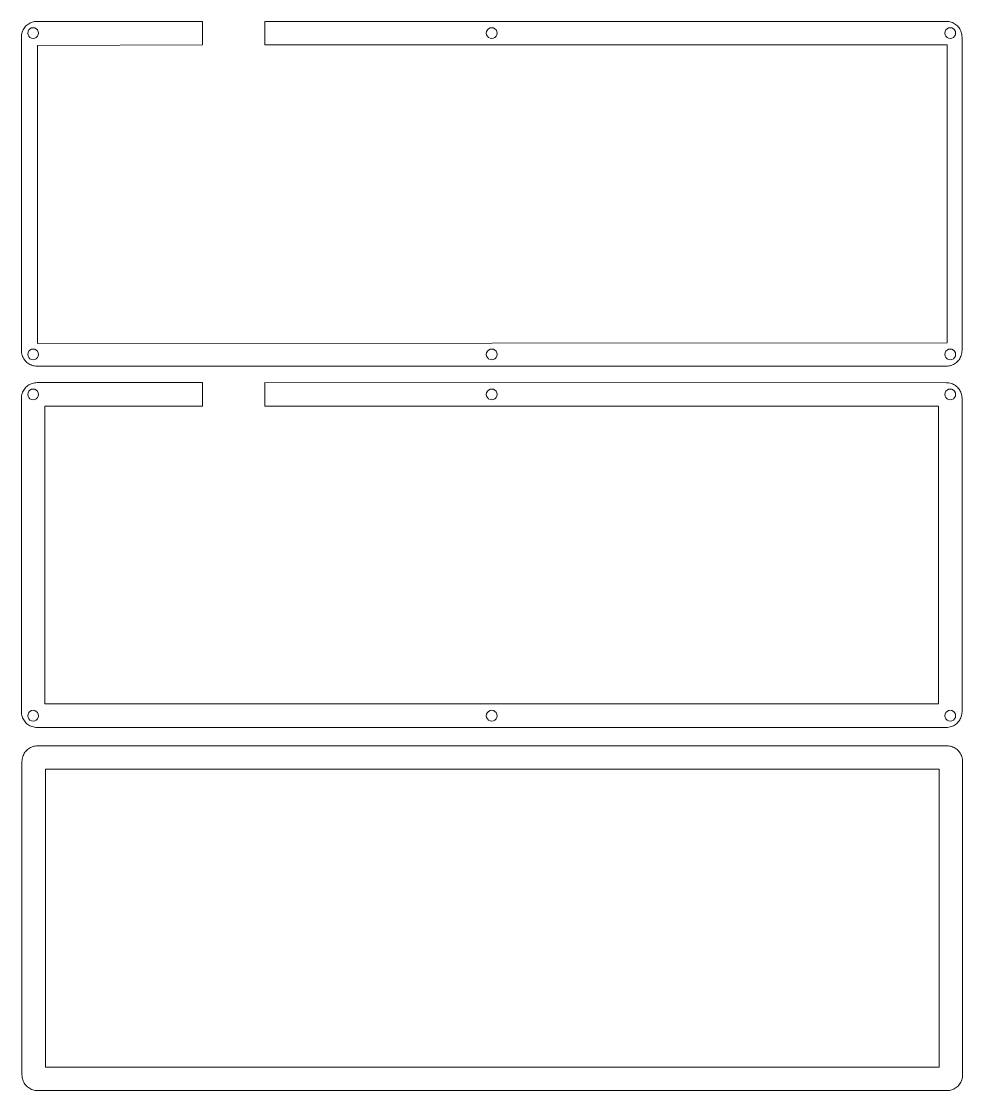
# Model space of a CAD drawing. Header units: centimetres. Extents: x -24.1 to 24.8, y -21.9 to 24.2.
# Drawn here: x -24.14 to -0.07, y -21.9 to 5.45 of the extents above; entities that cross this region are included whole.
import ezdxf

# ---------------------------------------------------------------- set-up
doc = ezdxf.new("R2010")
doc.units = ezdxf.units.CM
doc.header["$MEASUREMENT"] = 0
doc.layers.add('Layer 1', color=7, linetype='Continuous')

msp = doc.modelspace()

# ---------------------------------------------------------------- linework, layer by layer
at = {"layer": 'Layer 1', "lineweight": 9}
for points, knots in [([(-19.51291, 4.85331), (-19.51291, 4.85331), (-23.72787, 4.83482), (-23.72787, 4.83482), (-23.72787, 4.83482), (-23.72787, -2.78528), (-23.72787, -2.78528), (-23.72787, -2.78528), (-0.46086, -2.76679), (-0.46086, -2.76679), (-0.46086, -2.76679), (-0.46086, 4.85331), (-0.46086, 4.85331), (-0.46086, 4.85331), (-17.91291, 4.85331), (-17.91291, 4.85331), (-17.91291, 4.85331), (-17.91291, 5.45341), (-17.91291, 5.45341), (-17.91291, 5.45341), (-0.48281, 5.45331), (-0.48281, 5.45331), (-0.48281, 5.45331), (-0.45151, 5.45211), (-0.45151, 5.45211), (-0.45151, 5.45211), (-0.42031, 5.44841), (-0.42031, 5.44841), (-0.42031, 5.44841), (-0.38951, 5.44231), (-0.38951, 5.44231), (-0.38951, 5.44231), (-0.35921, 5.43381), (-0.35921, 5.43381), (-0.35921, 5.43381), (-0.32981, 5.42291), (-0.32981, 5.42291), (-0.32981, 5.42291), (-0.30131, 5.40981), (-0.30131, 5.40981), (-0.30131, 5.40981), (-0.27391, 5.39441), (-0.27391, 5.39441), (-0.27391, 5.39441), (-0.24771, 5.37701), (-0.24771, 5.37701), (-0.24771, 5.37701), (-0.22311, 5.35751), (-0.22311, 5.35751), (-0.22311, 5.35751), (-0.20001, 5.33621), (-0.20001, 5.33621), (-0.20001, 5.33621), (-0.17871, 5.31311), (-0.17871, 5.31311), (-0.17871, 5.31311), (-0.15921, 5.28851), (-0.15921, 5.28851), (-0.15921, 5.28851), (-0.14181, 5.26231), (-0.14181, 5.26231), (-0.14181, 5.26231), (-0.12641, 5.23491), (-0.12641, 5.23491), (-0.12641, 5.23491), (-0.11331, 5.20641), (-0.11331, 5.20641), (-0.11331, 5.20641), (-0.10241, 5.17701), (-0.10241, 5.17701), (-0.10241, 5.17701), (-0.09391, 5.14671), (-0.09391, 5.14671), (-0.09391, 5.14671), (-0.08781, 5.11591), (-0.08781, 5.11591), (-0.08781, 5.11591), (-0.08411, 5.08471), (-0.08411, 5.08471), (-0.08411, 5.08471), (-0.08291, 5.05331), (-0.08291, 5.05331), (-0.08291, 5.05331), (-0.08281, -2.96679), (-0.08281, -2.96679), (-0.08281, -2.96679), (-0.08411, -2.99809), (-0.08411, -2.99809), (-0.08411, -2.99809), (-0.08781, -3.02929), (-0.08781, -3.02929), (-0.08781, -3.02929), (-0.09391, -3.06009), (-0.09391, -3.06009), (-0.09391, -3.06009), (-0.10241, -3.09039), (-0.10241, -3.09039), (-0.10241, -3.09039), (-0.11331, -3.11979), (-0.11331, -3.11979), (-0.11331, -3.11979), (-0.12641, -3.14829), (-0.12641, -3.14829), (-0.12641, -3.14829), (-0.14181, -3.17569), (-0.14181, -3.17569), (-0.14181, -3.17569), (-0.15921, -3.20189), (-0.15921, -3.20189), (-0.15921, -3.20189), (-0.17871, -3.22649), (-0.17871, -3.22649), (-0.17871, -3.22649), (-0.20001, -3.24959), (-0.20001, -3.24959), (-0.20001, -3.24959), (-0.22311, -3.27089), (-0.22311, -3.27089), (-0.22311, -3.27089), (-0.24771, -3.29039), (-0.24771, -3.29039), (-0.24771, -3.29039), (-0.27391, -3.30779), (-0.27391, -3.30779), (-0.27391, -3.30779), (-0.30131, -3.32319), (-0.30131, -3.32319), (-0.30131, -3.32319), (-0.32981, -3.33629), (-0.32981, -3.33629), (-0.32981, -3.33629), (-0.35921, -3.34719), (-0.35921, -3.34719), (-0.35921, -3.34719), (-0.38951, -3.35569), (-0.38951, -3.35569), (-0.38951, -3.35569), (-0.42031, -3.36179), (-0.42031, -3.36179), (-0.42031, -3.36179), (-0.45151, -3.36549), (-0.45151, -3.36549), (-0.45151, -3.36549), (-0.48281, -3.36679), (-0.48281, -3.36679), (-0.48281, -3.36679), (-23.74291, -3.36679), (-23.74291, -3.36679), (-23.74291, -3.36679), (-23.77431, -3.36549), (-23.77431, -3.36549), (-23.77431, -3.36549), (-23.80551, -3.36179), (-23.80551, -3.36179), (-23.80551, -3.36179), (-23.83631, -3.35569), (-23.83631, -3.35569), (-23.83631, -3.35569), (-23.86661, -3.34719), (-23.86661, -3.34719), (-23.86661, -3.34719), (-23.89601, -3.33629), (-23.89601, -3.33629), (-23.89601, -3.33629), (-23.92451, -3.32319), (-23.92451, -3.32319), (-23.92451, -3.32319), (-23.95191, -3.30779), (-23.95191, -3.30779), (-23.95191, -3.30779), (-23.97811, -3.29039), (-23.97811, -3.29039), (-23.97811, -3.29039), (-24.00271, -3.27089), (-24.00271, -3.27089), (-24.00271, -3.27089), (-24.02581, -3.24959), (-24.02581, -3.24959), (-24.02581, -3.24959), (-24.04711, -3.22649), (-24.04711, -3.22649), (-24.04711, -3.22649), (-24.06661, -3.20189), (-24.06661, -3.20189), (-24.06661, -3.20189), (-24.08401, -3.17569), (-24.08401, -3.17569), (-24.08401, -3.17569), (-24.09941, -3.14829), (-24.09941, -3.14829), (-24.09941, -3.14829), (-24.11251, -3.11979), (-24.11251, -3.11979), (-24.11251, -3.11979), (-24.12341, -3.09039), (-24.12341, -3.09039), (-24.12341, -3.09039), (-24.13191, -3.06009), (-24.13191, -3.06009), (-24.13191, -3.06009), (-24.13801, -3.02929), (-24.13801, -3.02929), (-24.13801, -3.02929), (-24.14171, -2.99809), (-24.14171, -2.99809), (-24.14171, -2.99809), (-24.14301, -2.96669), (-24.14301, -2.96669), (-24.14301, -2.96669), (-24.14291, 5.05331), (-24.14291, 5.05331), (-24.14291, 5.05331), (-24.14171, 5.08471), (-24.14171, 5.08471), (-24.14171, 5.08471), (-24.13801, 5.11591), (-24.13801, 5.11591), (-24.13801, 5.11591), (-24.13191, 5.14671), (-24.13191, 5.14671), (-24.13191, 5.14671), (-24.12341, 5.17701), (-24.12341, 5.17701), (-24.12341, 5.17701), (-24.11251, 5.20641), (-24.11251, 5.20641), (-24.11251, 5.20641), (-24.09941, 5.23491), (-24.09941, 5.23491), (-24.09941, 5.23491), (-24.08401, 5.26231), (-24.08401, 5.26231), (-24.08401, 5.26231), (-24.06661, 5.28851), (-24.06661, 5.28851), (-24.06661, 5.28851), (-24.04711, 5.31311), (-24.04711, 5.31311), (-24.04711, 5.31311), (-24.02581, 5.33621), (-24.02581, 5.33621), (-24.02581, 5.33621), (-24.00271, 5.35751), (-24.00271, 5.35751), (-24.00271, 5.35751), (-23.97811, 5.37701), (-23.97811, 5.37701), (-23.97811, 5.37701), (-23.95191, 5.39441), (-23.95191, 5.39441), (-23.95191, 5.39441), (-23.92451, 5.40981), (-23.92451, 5.40981), (-23.92451, 5.40981), (-23.89601, 5.42291), (-23.89601, 5.42291), (-23.89601, 5.42291), (-23.86661, 5.43381), (-23.86661, 5.43381), (-23.86661, 5.43381), (-23.83631, 5.44231), (-23.83631, 5.44231), (-23.83631, 5.44231), (-23.80551, 5.44841), (-23.80551, 5.44841), (-23.80551, 5.44841), (-23.77431, 5.45211), (-23.77431, 5.45211), (-23.77431, 5.45211), (-23.74291, 5.45341), (-23.74291, 5.45341), (-23.74291, 5.45341), (-19.51291, 5.45341), (-19.51291, 5.45341), (-19.51291, 5.45341), (-19.51291, 4.85331), (-19.51291, 4.85331)], [0, 0, 0, 0, 0.01086957, 0.01086957, 0.01086957, 0.02173913, 0.02173913, 0.02173913, 0.0326087, 0.0326087, 0.0326087, 0.04347826, 0.04347826, 0.04347826, 0.05434783, 0.05434783, 0.05434783, 0.06521739, 0.06521739, 0.06521739, 0.07608696, 0.07608696, 0.07608696, 0.08695652, 0.08695652, 0.08695652, 0.09782609, 0.09782609, 0.09782609, 0.10869565, 0.10869565, 0.10869565, 0.11956522, 0.11956522, 0.11956522, 0.13043478, 0.13043478, 0.13043478, 0.14130435, 0.14130435, 0.14130435, 0.15217391, 0.15217391, 0.15217391, 0.16304348, 0.16304348, 0.16304348, 0.17391304, 0.17391304, 0.17391304, 0.18478261, 0.18478261, 0.18478261, 0.19565217, 0.19565217, 0.19565217, 0.20652174, 0.20652174, 0.20652174, 0.2173913, 0.2173913, 0.2173913, 0.22826087, 0.22826087, 0.22826087, 0.23913043, 0.23913043, 0.23913043, 0.25, 0.25, 0.25, 0.26086957, 0.26086957, 0.26086957, 0.27173913, 0.27173913, 0.27173913, 0.2826087, 0.2826087, 0.2826087, 0.29347826, 0.29347826, 0.29347826, 0.30434783, 0.30434783, 0.30434783, 0.31521739, 0.31521739, 0.31521739, 0.32608696, 0.32608696, 0.32608696, 0.33695652, 0.33695652, 0.33695652, 0.34782609, 0.34782609, 0.34782609, 0.35869565, 0.35869565, 0.35869565, 0.36956522, 0.36956522, 0.36956522, 0.38043478, 0.38043478, 0.38043478, 0.39130435, 0.39130435, 0.39130435, 0.40217391, 0.40217391, 0.40217391, 0.41304348, 0.41304348, 0.41304348, 0.42391304, 0.42391304, 0.42391304, 0.43478261, 0.43478261, 0.43478261, 0.44565217, 0.44565217, 0.44565217, 0.45652174, 0.45652174, 0.45652174, 0.4673913, 0.4673913, 0.4673913, 0.47826087, 0.47826087, 0.47826087, 0.48913043, 0.48913043, 0.48913043, 0.5, 0.5, 0.5, 0.51086957, 0.51086957, 0.51086957, 0.52173913, 0.52173913, 0.52173913, 0.5326087, 0.5326087, 0.5326087, 0.54347826, 0.54347826, 0.54347826, 0.55434783, 0.55434783, 0.55434783, 0.56521739, 0.56521739, 0.56521739, 0.57608696, 0.57608696, 0.57608696, 0.58695652, 0.58695652, 0.58695652, 0.59782609, 0.59782609, 0.59782609, 0.60869565, 0.60869565, 0.60869565, 0.61956522, 0.61956522, 0.61956522, 0.63043478, 0.63043478, 0.63043478, 0.64130435, 0.64130435, 0.64130435, 0.65217391, 0.65217391, 0.65217391, 0.66304348, 0.66304348, 0.66304348, 0.67391304, 0.67391304, 0.67391304, 0.68478261, 0.68478261, 0.68478261, 0.69565217, 0.69565217, 0.69565217, 0.70652174, 0.70652174, 0.70652174, 0.7173913, 0.7173913, 0.7173913, 0.72826087, 0.72826087, 0.72826087, 0.73913043, 0.73913043, 0.73913043, 0.75, 0.75, 0.75, 0.76086957, 0.76086957, 0.76086957, 0.77173913, 0.77173913, 0.77173913, 0.7826087, 0.7826087, 0.7826087, 0.79347826, 0.79347826, 0.79347826, 0.80434783, 0.80434783, 0.80434783, 0.81521739, 0.81521739, 0.81521739, 0.82608696, 0.82608696, 0.82608696, 0.83695652, 0.83695652, 0.83695652, 0.84782609, 0.84782609, 0.84782609, 0.85869565, 0.85869565, 0.85869565, 0.86956522, 0.86956522, 0.86956522, 0.88043478, 0.88043478, 0.88043478, 0.89130435, 0.89130435, 0.89130435, 0.90217391, 0.90217391, 0.90217391, 0.91304348, 0.91304348, 0.91304348, 0.92391304, 0.92391304, 0.92391304, 0.93478261, 0.93478261, 0.93478261, 0.94565217, 0.94565217, 0.94565217, 0.95652174, 0.95652174, 0.95652174, 0.9673913, 0.9673913, 0.9673913, 0.97826087, 0.97826087, 0.97826087, 0.98913043, 0.98913043, 0.98913043, 1, 1, 1, 1]), ([(-23.88547, 5.2842), (-23.88547, 5.2842), (-23.92382, 5.26468), (-23.92382, 5.26468), (-23.92382, 5.26468), (-23.95425, 5.23424), (-23.95425, 5.23424), (-23.95425, 5.23424), (-23.97377, 5.19588), (-23.97377, 5.19588), (-23.97377, 5.19588), (-23.98056, 5.15331), (-23.98056, 5.15331), (-23.98056, 5.15331), (-23.97377, 5.11083), (-23.97377, 5.11083), (-23.97377, 5.11083), (-23.95425, 5.07247), (-23.95425, 5.07247), (-23.95425, 5.07247), (-23.92382, 5.04203), (-23.92382, 5.04203), (-23.92382, 5.04203), (-23.88547, 5.0225), (-23.88547, 5.0225), (-23.88547, 5.0225), (-23.84292, 5.01571), (-23.84292, 5.01571), (-23.84292, 5.01571), (-23.80045, 5.0225), (-23.80045, 5.0225), (-23.80045, 5.0225), (-23.7621, 5.04203), (-23.7621, 5.04203), (-23.7621, 5.04203), (-23.73167, 5.07247), (-23.73167, 5.07247), (-23.73167, 5.07247), (-23.71215, 5.11083), (-23.71215, 5.11083), (-23.71215, 5.11083), (-23.70536, 5.15331), (-23.70536, 5.15331), (-23.70536, 5.15331), (-23.71215, 5.19588), (-23.71215, 5.19588), (-23.71215, 5.19588), (-23.73167, 5.23424), (-23.73167, 5.23424), (-23.73167, 5.23424), (-23.7621, 5.26468), (-23.7621, 5.26468), (-23.7621, 5.26468), (-23.80045, 5.2842), (-23.80045, 5.2842), (-23.80045, 5.2842), (-23.84292, 5.29091), (-23.84292, 5.29091), (-23.84292, 5.29091), (-23.88547, 5.2842), (-23.88547, 5.2842)], [0, 0, 0, 0, 0.05, 0.05, 0.05, 0.1, 0.1, 0.1, 0.15, 0.15, 0.15, 0.2, 0.2, 0.2, 0.25, 0.25, 0.25, 0.3, 0.3, 0.3, 0.35, 0.35, 0.35, 0.4, 0.4, 0.4, 0.45, 0.45, 0.45, 0.5, 0.5, 0.5, 0.55, 0.55, 0.55, 0.6, 0.6, 0.6, 0.65, 0.65, 0.65, 0.7, 0.7, 0.7, 0.75, 0.75, 0.75, 0.8, 0.8, 0.8, 0.85, 0.85, 0.85, 0.9, 0.9, 0.9, 0.95, 0.95, 0.95, 1, 1, 1, 1]), ([(-12.15539, 5.2842), (-12.15539, 5.2842), (-12.19375, 5.26468), (-12.19375, 5.26468), (-12.19375, 5.26468), (-12.22419, 5.23424), (-12.22419, 5.23424), (-12.22419, 5.23424), (-12.2438, 5.19588), (-12.2438, 5.19588), (-12.2438, 5.19588), (-12.25051, 5.15331), (-12.25051, 5.15331), (-12.25051, 5.15331), (-12.2438, 5.11083), (-12.2438, 5.11083), (-12.2438, 5.11083), (-12.22419, 5.07247), (-12.22419, 5.07247), (-12.22419, 5.07247), (-12.19375, 5.04203), (-12.19375, 5.04203), (-12.19375, 5.04203), (-12.15539, 5.0225), (-12.15539, 5.0225), (-12.15539, 5.0225), (-12.11291, 5.01571), (-12.11291, 5.01571), (-12.11291, 5.01571), (-12.07043, 5.0225), (-12.07043, 5.0225), (-12.07043, 5.0225), (-12.03207, 5.04203), (-12.03207, 5.04203), (-12.03207, 5.04203), (-12.00163, 5.07247), (-12.00163, 5.07247), (-12.00163, 5.07247), (-11.98202, 5.11083), (-11.98202, 5.11083), (-11.98202, 5.11083), (-11.97531, 5.15331), (-11.97531, 5.15331), (-11.97531, 5.15331), (-11.98202, 5.19588), (-11.98202, 5.19588), (-11.98202, 5.19588), (-12.00163, 5.23424), (-12.00163, 5.23424), (-12.00163, 5.23424), (-12.03207, 5.26468), (-12.03207, 5.26468), (-12.03207, 5.26468), (-12.07043, 5.2842), (-12.07043, 5.2842), (-12.07043, 5.2842), (-12.11291, 5.29091), (-12.11291, 5.29091), (-12.11291, 5.29091), (-12.15539, 5.2842), (-12.15539, 5.2842)], [0, 0, 0, 0, 0.05, 0.05, 0.05, 0.1, 0.1, 0.1, 0.15, 0.15, 0.15, 0.2, 0.2, 0.2, 0.25, 0.25, 0.25, 0.3, 0.3, 0.3, 0.35, 0.35, 0.35, 0.4, 0.4, 0.4, 0.45, 0.45, 0.45, 0.5, 0.5, 0.5, 0.55, 0.55, 0.55, 0.6, 0.6, 0.6, 0.65, 0.65, 0.65, 0.7, 0.7, 0.7, 0.75, 0.75, 0.75, 0.8, 0.8, 0.8, 0.85, 0.85, 0.85, 0.9, 0.9, 0.9, 0.95, 0.95, 0.95, 1, 1, 1, 1]), ([(-0.42538, 5.2842), (-0.42538, 5.2842), (-0.46374, 5.26468), (-0.46374, 5.26468), (-0.46374, 5.26468), (-0.49418, 5.23424), (-0.49418, 5.23424), (-0.49418, 5.23424), (-0.5137, 5.19588), (-0.5137, 5.19588), (-0.5137, 5.19588), (-0.52041, 5.15331), (-0.52041, 5.15331), (-0.52041, 5.15331), (-0.5137, 5.11083), (-0.5137, 5.11083), (-0.5137, 5.11083), (-0.49418, 5.07247), (-0.49418, 5.07247), (-0.49418, 5.07247), (-0.46374, 5.04203), (-0.46374, 5.04203), (-0.46374, 5.04203), (-0.42538, 5.0225), (-0.42538, 5.0225), (-0.42538, 5.0225), (-0.38281, 5.01571), (-0.38281, 5.01571), (-0.38281, 5.01571), (-0.34033, 5.0225), (-0.34033, 5.0225), (-0.34033, 5.0225), (-0.30197, 5.04203), (-0.30197, 5.04203), (-0.30197, 5.04203), (-0.27153, 5.07247), (-0.27153, 5.07247), (-0.27153, 5.07247), (-0.252, 5.11083), (-0.252, 5.11083), (-0.252, 5.11083), (-0.24521, 5.15331), (-0.24521, 5.15331), (-0.24521, 5.15331), (-0.252, 5.19588), (-0.252, 5.19588), (-0.252, 5.19588), (-0.27153, 5.23424), (-0.27153, 5.23424), (-0.27153, 5.23424), (-0.30197, 5.26468), (-0.30197, 5.26468), (-0.30197, 5.26468), (-0.34033, 5.2842), (-0.34033, 5.2842), (-0.34033, 5.2842), (-0.38281, 5.29091), (-0.38281, 5.29091), (-0.38281, 5.29091), (-0.42538, 5.2842), (-0.42538, 5.2842)], [0, 0, 0, 0, 0.05, 0.05, 0.05, 0.1, 0.1, 0.1, 0.15, 0.15, 0.15, 0.2, 0.2, 0.2, 0.25, 0.25, 0.25, 0.3, 0.3, 0.3, 0.35, 0.35, 0.35, 0.4, 0.4, 0.4, 0.45, 0.45, 0.45, 0.5, 0.5, 0.5, 0.55, 0.55, 0.55, 0.6, 0.6, 0.6, 0.65, 0.65, 0.65, 0.7, 0.7, 0.7, 0.75, 0.75, 0.75, 0.8, 0.8, 0.8, 0.85, 0.85, 0.85, 0.9, 0.9, 0.9, 0.95, 0.95, 0.95, 1, 1, 1, 1]), ([(-23.88547, -2.93585), (-23.88547, -2.93585), (-23.92382, -2.95538), (-23.92382, -2.95538), (-23.92382, -2.95538), (-23.95425, -2.98583), (-23.95425, -2.98583), (-23.95425, -2.98583), (-23.97377, -3.0242), (-23.97377, -3.0242), (-23.97377, -3.0242), (-23.98056, -3.06678), (-23.98056, -3.06678), (-23.98056, -3.06678), (-23.97377, -3.10928), (-23.97377, -3.10928), (-23.97377, -3.10928), (-23.95425, -3.14765), (-23.95425, -3.14765), (-23.95425, -3.14765), (-23.92382, -3.1781), (-23.92382, -3.1781), (-23.92382, -3.1781), (-23.88547, -3.19763), (-23.88547, -3.19763), (-23.88547, -3.19763), (-23.84292, -3.20434), (-23.84292, -3.20434), (-23.84292, -3.20434), (-23.80045, -3.19763), (-23.80045, -3.19763), (-23.80045, -3.19763), (-23.7621, -3.1781), (-23.7621, -3.1781), (-23.7621, -3.1781), (-23.73167, -3.14765), (-23.73167, -3.14765), (-23.73167, -3.14765), (-23.71215, -3.10928), (-23.71215, -3.10928), (-23.71215, -3.10928), (-23.70536, -3.06678), (-23.70536, -3.06678), (-23.70536, -3.06678), (-23.71215, -3.0242), (-23.71215, -3.0242), (-23.71215, -3.0242), (-23.73167, -2.98583), (-23.73167, -2.98583), (-23.73167, -2.98583), (-23.7621, -2.95538), (-23.7621, -2.95538), (-23.7621, -2.95538), (-23.80045, -2.93585), (-23.80045, -2.93585), (-23.80045, -2.93585), (-23.84292, -2.92914), (-23.84292, -2.92914), (-23.84292, -2.92914), (-23.88547, -2.93585), (-23.88547, -2.93585)], [0, 0, 0, 0, 0.05, 0.05, 0.05, 0.1, 0.1, 0.1, 0.15, 0.15, 0.15, 0.2, 0.2, 0.2, 0.25, 0.25, 0.25, 0.3, 0.3, 0.3, 0.35, 0.35, 0.35, 0.4, 0.4, 0.4, 0.45, 0.45, 0.45, 0.5, 0.5, 0.5, 0.55, 0.55, 0.55, 0.6, 0.6, 0.6, 0.65, 0.65, 0.65, 0.7, 0.7, 0.7, 0.75, 0.75, 0.75, 0.8, 0.8, 0.8, 0.85, 0.85, 0.85, 0.9, 0.9, 0.9, 0.95, 0.95, 0.95, 1, 1, 1, 1]), ([(-12.15539, -2.93585), (-12.15539, -2.93585), (-12.19375, -2.95538), (-12.19375, -2.95538), (-12.19375, -2.95538), (-12.22419, -2.98583), (-12.22419, -2.98583), (-12.22419, -2.98583), (-12.2438, -3.0242), (-12.2438, -3.0242), (-12.2438, -3.0242), (-12.25051, -3.06678), (-12.25051, -3.06678), (-12.25051, -3.06678), (-12.2438, -3.10928), (-12.2438, -3.10928), (-12.2438, -3.10928), (-12.22419, -3.14765), (-12.22419, -3.14765), (-12.22419, -3.14765), (-12.19375, -3.1781), (-12.19375, -3.1781), (-12.19375, -3.1781), (-12.15539, -3.19763), (-12.15539, -3.19763), (-12.15539, -3.19763), (-12.11291, -3.20434), (-12.11291, -3.20434), (-12.11291, -3.20434), (-12.07043, -3.19763), (-12.07043, -3.19763), (-12.07043, -3.19763), (-12.03207, -3.1781), (-12.03207, -3.1781), (-12.03207, -3.1781), (-12.00163, -3.14765), (-12.00163, -3.14765), (-12.00163, -3.14765), (-11.98202, -3.10928), (-11.98202, -3.10928), (-11.98202, -3.10928), (-11.97531, -3.06678), (-11.97531, -3.06678), (-11.97531, -3.06678), (-11.98202, -3.0242), (-11.98202, -3.0242), (-11.98202, -3.0242), (-12.00163, -2.98583), (-12.00163, -2.98583), (-12.00163, -2.98583), (-12.03207, -2.95538), (-12.03207, -2.95538), (-12.03207, -2.95538), (-12.07043, -2.93585), (-12.07043, -2.93585), (-12.07043, -2.93585), (-12.11291, -2.92914), (-12.11291, -2.92914), (-12.11291, -2.92914), (-12.15539, -2.93585), (-12.15539, -2.93585)], [0, 0, 0, 0, 0.05, 0.05, 0.05, 0.1, 0.1, 0.1, 0.15, 0.15, 0.15, 0.2, 0.2, 0.2, 0.25, 0.25, 0.25, 0.3, 0.3, 0.3, 0.35, 0.35, 0.35, 0.4, 0.4, 0.4, 0.45, 0.45, 0.45, 0.5, 0.5, 0.5, 0.55, 0.55, 0.55, 0.6, 0.6, 0.6, 0.65, 0.65, 0.65, 0.7, 0.7, 0.7, 0.75, 0.75, 0.75, 0.8, 0.8, 0.8, 0.85, 0.85, 0.85, 0.9, 0.9, 0.9, 0.95, 0.95, 0.95, 1, 1, 1, 1]), ([(-0.42538, -2.93585), (-0.42538, -2.93585), (-0.46374, -2.95538), (-0.46374, -2.95538), (-0.46374, -2.95538), (-0.49418, -2.98583), (-0.49418, -2.98583), (-0.49418, -2.98583), (-0.5137, -3.0242), (-0.5137, -3.0242), (-0.5137, -3.0242), (-0.52041, -3.06678), (-0.52041, -3.06678), (-0.52041, -3.06678), (-0.5137, -3.10928), (-0.5137, -3.10928), (-0.5137, -3.10928), (-0.49418, -3.14765), (-0.49418, -3.14765), (-0.49418, -3.14765), (-0.46374, -3.1781), (-0.46374, -3.1781), (-0.46374, -3.1781), (-0.42538, -3.19763), (-0.42538, -3.19763), (-0.42538, -3.19763), (-0.38281, -3.20434), (-0.38281, -3.20434), (-0.38281, -3.20434), (-0.34033, -3.19763), (-0.34033, -3.19763), (-0.34033, -3.19763), (-0.30197, -3.1781), (-0.30197, -3.1781), (-0.30197, -3.1781), (-0.27153, -3.14765), (-0.27153, -3.14765), (-0.27153, -3.14765), (-0.252, -3.10928), (-0.252, -3.10928), (-0.252, -3.10928), (-0.24521, -3.06678), (-0.24521, -3.06678), (-0.24521, -3.06678), (-0.252, -3.0242), (-0.252, -3.0242), (-0.252, -3.0242), (-0.27153, -2.98583), (-0.27153, -2.98583), (-0.27153, -2.98583), (-0.30197, -2.95538), (-0.30197, -2.95538), (-0.30197, -2.95538), (-0.34033, -2.93585), (-0.34033, -2.93585), (-0.34033, -2.93585), (-0.38281, -2.92914), (-0.38281, -2.92914), (-0.38281, -2.92914), (-0.42538, -2.93585), (-0.42538, -2.93585)], [0, 0, 0, 0, 0.05, 0.05, 0.05, 0.1, 0.1, 0.1, 0.15, 0.15, 0.15, 0.2, 0.2, 0.2, 0.25, 0.25, 0.25, 0.3, 0.3, 0.3, 0.35, 0.35, 0.35, 0.4, 0.4, 0.4, 0.45, 0.45, 0.45, 0.5, 0.5, 0.5, 0.55, 0.55, 0.55, 0.6, 0.6, 0.6, 0.65, 0.65, 0.65, 0.7, 0.7, 0.7, 0.75, 0.75, 0.75, 0.8, 0.8, 0.8, 0.85, 0.85, 0.85, 0.9, 0.9, 0.9, 0.95, 0.95, 0.95, 1, 1, 1, 1]), ([(-19.51291, -4.38947), (-19.51291, -4.38947), (-23.54291, -4.38947), (-23.54291, -4.38947), (-23.54291, -4.38947), (-23.54291, -12.00957), (-23.54291, -12.00957), (-23.54291, -12.00957), (-0.68281, -12.00957), (-0.68281, -12.00957), (-0.68281, -12.00957), (-0.68281, -4.38947), (-0.68281, -4.38947), (-0.68281, -4.38947), (-17.91291, -4.38947), (-17.91291, -4.38947), (-17.91291, -4.38947), (-17.91291, -3.78937), (-17.91291, -3.78937), (-17.91291, -3.78937), (-0.48281, -3.78947), (-0.48281, -3.78947), (-0.48281, -3.78947), (-0.45151, -3.79067), (-0.45151, -3.79067), (-0.45151, -3.79067), (-0.42031, -3.79437), (-0.42031, -3.79437), (-0.42031, -3.79437), (-0.38951, -3.80047), (-0.38951, -3.80047), (-0.38951, -3.80047), (-0.35921, -3.80897), (-0.35921, -3.80897), (-0.35921, -3.80897), (-0.32981, -3.81987), (-0.32981, -3.81987), (-0.32981, -3.81987), (-0.30131, -3.83297), (-0.30131, -3.83297), (-0.30131, -3.83297), (-0.27391, -3.84837), (-0.27391, -3.84837), (-0.27391, -3.84837), (-0.24771, -3.86577), (-0.24771, -3.86577), (-0.24771, -3.86577), (-0.22311, -3.88527), (-0.22311, -3.88527), (-0.22311, -3.88527), (-0.20001, -3.90657), (-0.20001, -3.90657), (-0.20001, -3.90657), (-0.17871, -3.92967), (-0.17871, -3.92967), (-0.17871, -3.92967), (-0.15921, -3.95427), (-0.15921, -3.95427), (-0.15921, -3.95427), (-0.14181, -3.98047), (-0.14181, -3.98047), (-0.14181, -3.98047), (-0.12641, -4.00787), (-0.12641, -4.00787), (-0.12641, -4.00787), (-0.11331, -4.03637), (-0.11331, -4.03637), (-0.11331, -4.03637), (-0.10241, -4.06577), (-0.10241, -4.06577), (-0.10241, -4.06577), (-0.09391, -4.09607), (-0.09391, -4.09607), (-0.09391, -4.09607), (-0.08781, -4.12687), (-0.08781, -4.12687), (-0.08781, -4.12687), (-0.08411, -4.15807), (-0.08411, -4.15807), (-0.08411, -4.15807), (-0.08291, -4.18947), (-0.08291, -4.18947), (-0.08291, -4.18947), (-0.08281, -12.20957), (-0.08281, -12.20957), (-0.08281, -12.20957), (-0.08411, -12.24087), (-0.08411, -12.24087), (-0.08411, -12.24087), (-0.08781, -12.27207), (-0.08781, -12.27207), (-0.08781, -12.27207), (-0.09391, -12.30287), (-0.09391, -12.30287), (-0.09391, -12.30287), (-0.10241, -12.33317), (-0.10241, -12.33317), (-0.10241, -12.33317), (-0.11331, -12.36257), (-0.11331, -12.36257), (-0.11331, -12.36257), (-0.12641, -12.39107), (-0.12641, -12.39107), (-0.12641, -12.39107), (-0.14181, -12.41847), (-0.14181, -12.41847), (-0.14181, -12.41847), (-0.15921, -12.44467), (-0.15921, -12.44467), (-0.15921, -12.44467), (-0.17871, -12.46927), (-0.17871, -12.46927), (-0.17871, -12.46927), (-0.20001, -12.49237), (-0.20001, -12.49237), (-0.20001, -12.49237), (-0.22311, -12.51367), (-0.22311, -12.51367), (-0.22311, -12.51367), (-0.24771, -12.53317), (-0.24771, -12.53317), (-0.24771, -12.53317), (-0.27391, -12.55057), (-0.27391, -12.55057), (-0.27391, -12.55057), (-0.30131, -12.56597), (-0.30131, -12.56597), (-0.30131, -12.56597), (-0.32981, -12.57907), (-0.32981, -12.57907), (-0.32981, -12.57907), (-0.35921, -12.58997), (-0.35921, -12.58997), (-0.35921, -12.58997), (-0.38951, -12.59847), (-0.38951, -12.59847), (-0.38951, -12.59847), (-0.42031, -12.60457), (-0.42031, -12.60457), (-0.42031, -12.60457), (-0.45151, -12.60827), (-0.45151, -12.60827), (-0.45151, -12.60827), (-0.48281, -12.60957), (-0.48281, -12.60957), (-0.48281, -12.60957), (-23.74291, -12.60957), (-23.74291, -12.60957), (-23.74291, -12.60957), (-23.77431, -12.60827), (-23.77431, -12.60827), (-23.77431, -12.60827), (-23.80551, -12.60457), (-23.80551, -12.60457), (-23.80551, -12.60457), (-23.83631, -12.59847), (-23.83631, -12.59847), (-23.83631, -12.59847), (-23.86661, -12.58997), (-23.86661, -12.58997), (-23.86661, -12.58997), (-23.89601, -12.57907), (-23.89601, -12.57907), (-23.89601, -12.57907), (-23.92451, -12.56597), (-23.92451, -12.56597), (-23.92451, -12.56597), (-23.95191, -12.55057), (-23.95191, -12.55057), (-23.95191, -12.55057), (-23.97811, -12.53317), (-23.97811, -12.53317), (-23.97811, -12.53317), (-24.00271, -12.51367), (-24.00271, -12.51367), (-24.00271, -12.51367), (-24.02581, -12.49237), (-24.02581, -12.49237), (-24.02581, -12.49237), (-24.04711, -12.46927), (-24.04711, -12.46927), (-24.04711, -12.46927), (-24.06661, -12.44467), (-24.06661, -12.44467), (-24.06661, -12.44467), (-24.08401, -12.41847), (-24.08401, -12.41847), (-24.08401, -12.41847), (-24.09941, -12.39107), (-24.09941, -12.39107), (-24.09941, -12.39107), (-24.11251, -12.36257), (-24.11251, -12.36257), (-24.11251, -12.36257), (-24.12341, -12.33317), (-24.12341, -12.33317), (-24.12341, -12.33317), (-24.13191, -12.30287), (-24.13191, -12.30287), (-24.13191, -12.30287), (-24.13801, -12.27207), (-24.13801, -12.27207), (-24.13801, -12.27207), (-24.14171, -12.24087), (-24.14171, -12.24087), (-24.14171, -12.24087), (-24.14301, -12.20947), (-24.14301, -12.20947), (-24.14301, -12.20947), (-24.14291, -4.18947), (-24.14291, -4.18947), (-24.14291, -4.18947), (-24.14171, -4.15807), (-24.14171, -4.15807), (-24.14171, -4.15807), (-24.13801, -4.12687), (-24.13801, -4.12687), (-24.13801, -4.12687), (-24.13191, -4.09607), (-24.13191, -4.09607), (-24.13191, -4.09607), (-24.12341, -4.06577), (-24.12341, -4.06577), (-24.12341, -4.06577), (-24.11251, -4.03637), (-24.11251, -4.03637), (-24.11251, -4.03637), (-24.09941, -4.00787), (-24.09941, -4.00787), (-24.09941, -4.00787), (-24.08401, -3.98047), (-24.08401, -3.98047), (-24.08401, -3.98047), (-24.06661, -3.95427), (-24.06661, -3.95427), (-24.06661, -3.95427), (-24.04711, -3.92967), (-24.04711, -3.92967), (-24.04711, -3.92967), (-24.02581, -3.90657), (-24.02581, -3.90657), (-24.02581, -3.90657), (-24.00271, -3.88527), (-24.00271, -3.88527), (-24.00271, -3.88527), (-23.97811, -3.86577), (-23.97811, -3.86577), (-23.97811, -3.86577), (-23.95191, -3.84837), (-23.95191, -3.84837), (-23.95191, -3.84837), (-23.92451, -3.83297), (-23.92451, -3.83297), (-23.92451, -3.83297), (-23.89601, -3.81987), (-23.89601, -3.81987), (-23.89601, -3.81987), (-23.86661, -3.80897), (-23.86661, -3.80897), (-23.86661, -3.80897), (-23.83631, -3.80047), (-23.83631, -3.80047), (-23.83631, -3.80047), (-23.80551, -3.79437), (-23.80551, -3.79437), (-23.80551, -3.79437), (-23.77431, -3.79067), (-23.77431, -3.79067), (-23.77431, -3.79067), (-23.74291, -3.78937), (-23.74291, -3.78937), (-23.74291, -3.78937), (-19.51291, -3.78937), (-19.51291, -3.78937), (-19.51291, -3.78937), (-19.51291, -4.38947), (-19.51291, -4.38947)], [0, 0, 0, 0, 0.01086957, 0.01086957, 0.01086957, 0.02173913, 0.02173913, 0.02173913, 0.0326087, 0.0326087, 0.0326087, 0.04347826, 0.04347826, 0.04347826, 0.05434783, 0.05434783, 0.05434783, 0.06521739, 0.06521739, 0.06521739, 0.07608696, 0.07608696, 0.07608696, 0.08695652, 0.08695652, 0.08695652, 0.09782609, 0.09782609, 0.09782609, 0.10869565, 0.10869565, 0.10869565, 0.11956522, 0.11956522, 0.11956522, 0.13043478, 0.13043478, 0.13043478, 0.14130435, 0.14130435, 0.14130435, 0.15217391, 0.15217391, 0.15217391, 0.16304348, 0.16304348, 0.16304348, 0.17391304, 0.17391304, 0.17391304, 0.18478261, 0.18478261, 0.18478261, 0.19565217, 0.19565217, 0.19565217, 0.20652174, 0.20652174, 0.20652174, 0.2173913, 0.2173913, 0.2173913, 0.22826087, 0.22826087, 0.22826087, 0.23913043, 0.23913043, 0.23913043, 0.25, 0.25, 0.25, 0.26086957, 0.26086957, 0.26086957, 0.27173913, 0.27173913, 0.27173913, 0.2826087, 0.2826087, 0.2826087, 0.29347826, 0.29347826, 0.29347826, 0.30434783, 0.30434783, 0.30434783, 0.31521739, 0.31521739, 0.31521739, 0.32608696, 0.32608696, 0.32608696, 0.33695652, 0.33695652, 0.33695652, 0.34782609, 0.34782609, 0.34782609, 0.35869565, 0.35869565, 0.35869565, 0.36956522, 0.36956522, 0.36956522, 0.38043478, 0.38043478, 0.38043478, 0.39130435, 0.39130435, 0.39130435, 0.40217391, 0.40217391, 0.40217391, 0.41304348, 0.41304348, 0.41304348, 0.42391304, 0.42391304, 0.42391304, 0.43478261, 0.43478261, 0.43478261, 0.44565217, 0.44565217, 0.44565217, 0.45652174, 0.45652174, 0.45652174, 0.4673913, 0.4673913, 0.4673913, 0.47826087, 0.47826087, 0.47826087, 0.48913043, 0.48913043, 0.48913043, 0.5, 0.5, 0.5, 0.51086957, 0.51086957, 0.51086957, 0.52173913, 0.52173913, 0.52173913, 0.5326087, 0.5326087, 0.5326087, 0.54347826, 0.54347826, 0.54347826, 0.55434783, 0.55434783, 0.55434783, 0.56521739, 0.56521739, 0.56521739, 0.57608696, 0.57608696, 0.57608696, 0.58695652, 0.58695652, 0.58695652, 0.59782609, 0.59782609, 0.59782609, 0.60869565, 0.60869565, 0.60869565, 0.61956522, 0.61956522, 0.61956522, 0.63043478, 0.63043478, 0.63043478, 0.64130435, 0.64130435, 0.64130435, 0.65217391, 0.65217391, 0.65217391, 0.66304348, 0.66304348, 0.66304348, 0.67391304, 0.67391304, 0.67391304, 0.68478261, 0.68478261, 0.68478261, 0.69565217, 0.69565217, 0.69565217, 0.70652174, 0.70652174, 0.70652174, 0.7173913, 0.7173913, 0.7173913, 0.72826087, 0.72826087, 0.72826087, 0.73913043, 0.73913043, 0.73913043, 0.75, 0.75, 0.75, 0.76086957, 0.76086957, 0.76086957, 0.77173913, 0.77173913, 0.77173913, 0.7826087, 0.7826087, 0.7826087, 0.79347826, 0.79347826, 0.79347826, 0.80434783, 0.80434783, 0.80434783, 0.81521739, 0.81521739, 0.81521739, 0.82608696, 0.82608696, 0.82608696, 0.83695652, 0.83695652, 0.83695652, 0.84782609, 0.84782609, 0.84782609, 0.85869565, 0.85869565, 0.85869565, 0.86956522, 0.86956522, 0.86956522, 0.88043478, 0.88043478, 0.88043478, 0.89130435, 0.89130435, 0.89130435, 0.90217391, 0.90217391, 0.90217391, 0.91304348, 0.91304348, 0.91304348, 0.92391304, 0.92391304, 0.92391304, 0.93478261, 0.93478261, 0.93478261, 0.94565217, 0.94565217, 0.94565217, 0.95652174, 0.95652174, 0.95652174, 0.9673913, 0.9673913, 0.9673913, 0.97826087, 0.97826087, 0.97826087, 0.98913043, 0.98913043, 0.98913043, 1, 1, 1, 1]), ([(-23.88547, -3.95858), (-23.88547, -3.95858), (-23.92382, -3.9781), (-23.92382, -3.9781), (-23.92382, -3.9781), (-23.95425, -4.00854), (-23.95425, -4.00854), (-23.95425, -4.00854), (-23.97377, -4.0469), (-23.97377, -4.0469), (-23.97377, -4.0469), (-23.98056, -4.08947), (-23.98056, -4.08947), (-23.98056, -4.08947), (-23.97377, -4.13195), (-23.97377, -4.13195), (-23.97377, -4.13195), (-23.95425, -4.17031), (-23.95425, -4.17031), (-23.95425, -4.17031), (-23.92382, -4.20075), (-23.92382, -4.20075), (-23.92382, -4.20075), (-23.88547, -4.22028), (-23.88547, -4.22028), (-23.88547, -4.22028), (-23.84292, -4.22707), (-23.84292, -4.22707), (-23.84292, -4.22707), (-23.80045, -4.22028), (-23.80045, -4.22028), (-23.80045, -4.22028), (-23.7621, -4.20075), (-23.7621, -4.20075), (-23.7621, -4.20075), (-23.73167, -4.17031), (-23.73167, -4.17031), (-23.73167, -4.17031), (-23.71215, -4.13195), (-23.71215, -4.13195), (-23.71215, -4.13195), (-23.70536, -4.08947), (-23.70536, -4.08947), (-23.70536, -4.08947), (-23.71215, -4.0469), (-23.71215, -4.0469), (-23.71215, -4.0469), (-23.73167, -4.00854), (-23.73167, -4.00854), (-23.73167, -4.00854), (-23.7621, -3.9781), (-23.7621, -3.9781), (-23.7621, -3.9781), (-23.80045, -3.95858), (-23.80045, -3.95858), (-23.80045, -3.95858), (-23.84292, -3.95187), (-23.84292, -3.95187), (-23.84292, -3.95187), (-23.88547, -3.95858), (-23.88547, -3.95858)], [0, 0, 0, 0, 0.05, 0.05, 0.05, 0.1, 0.1, 0.1, 0.15, 0.15, 0.15, 0.2, 0.2, 0.2, 0.25, 0.25, 0.25, 0.3, 0.3, 0.3, 0.35, 0.35, 0.35, 0.4, 0.4, 0.4, 0.45, 0.45, 0.45, 0.5, 0.5, 0.5, 0.55, 0.55, 0.55, 0.6, 0.6, 0.6, 0.65, 0.65, 0.65, 0.7, 0.7, 0.7, 0.75, 0.75, 0.75, 0.8, 0.8, 0.8, 0.85, 0.85, 0.85, 0.9, 0.9, 0.9, 0.95, 0.95, 0.95, 1, 1, 1, 1]), ([(-12.15539, -3.95858), (-12.15539, -3.95858), (-12.19375, -3.9781), (-12.19375, -3.9781), (-12.19375, -3.9781), (-12.22419, -4.00854), (-12.22419, -4.00854), (-12.22419, -4.00854), (-12.2438, -4.0469), (-12.2438, -4.0469), (-12.2438, -4.0469), (-12.25051, -4.08947), (-12.25051, -4.08947), (-12.25051, -4.08947), (-12.2438, -4.13195), (-12.2438, -4.13195), (-12.2438, -4.13195), (-12.22419, -4.17031), (-12.22419, -4.17031), (-12.22419, -4.17031), (-12.19375, -4.20075), (-12.19375, -4.20075), (-12.19375, -4.20075), (-12.15539, -4.22028), (-12.15539, -4.22028), (-12.15539, -4.22028), (-12.11291, -4.22707), (-12.11291, -4.22707), (-12.11291, -4.22707), (-12.07043, -4.22028), (-12.07043, -4.22028), (-12.07043, -4.22028), (-12.03207, -4.20075), (-12.03207, -4.20075), (-12.03207, -4.20075), (-12.00163, -4.17031), (-12.00163, -4.17031), (-12.00163, -4.17031), (-11.98202, -4.13195), (-11.98202, -4.13195), (-11.98202, -4.13195), (-11.97531, -4.08947), (-11.97531, -4.08947), (-11.97531, -4.08947), (-11.98202, -4.0469), (-11.98202, -4.0469), (-11.98202, -4.0469), (-12.00163, -4.00854), (-12.00163, -4.00854), (-12.00163, -4.00854), (-12.03207, -3.9781), (-12.03207, -3.9781), (-12.03207, -3.9781), (-12.07043, -3.95858), (-12.07043, -3.95858), (-12.07043, -3.95858), (-12.11291, -3.95187), (-12.11291, -3.95187), (-12.11291, -3.95187), (-12.15539, -3.95858), (-12.15539, -3.95858)], [0, 0, 0, 0, 0.05, 0.05, 0.05, 0.1, 0.1, 0.1, 0.15, 0.15, 0.15, 0.2, 0.2, 0.2, 0.25, 0.25, 0.25, 0.3, 0.3, 0.3, 0.35, 0.35, 0.35, 0.4, 0.4, 0.4, 0.45, 0.45, 0.45, 0.5, 0.5, 0.5, 0.55, 0.55, 0.55, 0.6, 0.6, 0.6, 0.65, 0.65, 0.65, 0.7, 0.7, 0.7, 0.75, 0.75, 0.75, 0.8, 0.8, 0.8, 0.85, 0.85, 0.85, 0.9, 0.9, 0.9, 0.95, 0.95, 0.95, 1, 1, 1, 1]), ([(-0.42538, -3.95858), (-0.42538, -3.95858), (-0.46374, -3.9781), (-0.46374, -3.9781), (-0.46374, -3.9781), (-0.49418, -4.00854), (-0.49418, -4.00854), (-0.49418, -4.00854), (-0.5137, -4.0469), (-0.5137, -4.0469), (-0.5137, -4.0469), (-0.52041, -4.08947), (-0.52041, -4.08947), (-0.52041, -4.08947), (-0.5137, -4.13195), (-0.5137, -4.13195), (-0.5137, -4.13195), (-0.49418, -4.17031), (-0.49418, -4.17031), (-0.49418, -4.17031), (-0.46374, -4.20075), (-0.46374, -4.20075), (-0.46374, -4.20075), (-0.42538, -4.22028), (-0.42538, -4.22028), (-0.42538, -4.22028), (-0.38281, -4.22707), (-0.38281, -4.22707), (-0.38281, -4.22707), (-0.34033, -4.22028), (-0.34033, -4.22028), (-0.34033, -4.22028), (-0.30197, -4.20075), (-0.30197, -4.20075), (-0.30197, -4.20075), (-0.27153, -4.17031), (-0.27153, -4.17031), (-0.27153, -4.17031), (-0.252, -4.13195), (-0.252, -4.13195), (-0.252, -4.13195), (-0.24521, -4.08947), (-0.24521, -4.08947), (-0.24521, -4.08947), (-0.252, -4.0469), (-0.252, -4.0469), (-0.252, -4.0469), (-0.27153, -4.00854), (-0.27153, -4.00854), (-0.27153, -4.00854), (-0.30197, -3.9781), (-0.30197, -3.9781), (-0.30197, -3.9781), (-0.34033, -3.95858), (-0.34033, -3.95858), (-0.34033, -3.95858), (-0.38281, -3.95187), (-0.38281, -3.95187), (-0.38281, -3.95187), (-0.42538, -3.95858), (-0.42538, -3.95858)], [0, 0, 0, 0, 0.05, 0.05, 0.05, 0.1, 0.1, 0.1, 0.15, 0.15, 0.15, 0.2, 0.2, 0.2, 0.25, 0.25, 0.25, 0.3, 0.3, 0.3, 0.35, 0.35, 0.35, 0.4, 0.4, 0.4, 0.45, 0.45, 0.45, 0.5, 0.5, 0.5, 0.55, 0.55, 0.55, 0.6, 0.6, 0.6, 0.65, 0.65, 0.65, 0.7, 0.7, 0.7, 0.75, 0.75, 0.75, 0.8, 0.8, 0.8, 0.85, 0.85, 0.85, 0.9, 0.9, 0.9, 0.95, 0.95, 0.95, 1, 1, 1, 1]), ([(-23.88547, -12.17863), (-23.88547, -12.17863), (-23.92382, -12.19816), (-23.92382, -12.19816), (-23.92382, -12.19816), (-23.95425, -12.22861), (-23.95425, -12.22861), (-23.95425, -12.22861), (-23.97377, -12.26698), (-23.97377, -12.26698), (-23.97377, -12.26698), (-23.98056, -12.30956), (-23.98056, -12.30956), (-23.98056, -12.30956), (-23.97377, -12.35206), (-23.97377, -12.35206), (-23.97377, -12.35206), (-23.95425, -12.39043), (-23.95425, -12.39043), (-23.95425, -12.39043), (-23.92382, -12.42088), (-23.92382, -12.42088), (-23.92382, -12.42088), (-23.88547, -12.44041), (-23.88547, -12.44041), (-23.88547, -12.44041), (-23.84292, -12.44712), (-23.84292, -12.44712), (-23.84292, -12.44712), (-23.80045, -12.44041), (-23.80045, -12.44041), (-23.80045, -12.44041), (-23.7621, -12.42088), (-23.7621, -12.42088), (-23.7621, -12.42088), (-23.73167, -12.39043), (-23.73167, -12.39043), (-23.73167, -12.39043), (-23.71215, -12.35206), (-23.71215, -12.35206), (-23.71215, -12.35206), (-23.70536, -12.30956), (-23.70536, -12.30956), (-23.70536, -12.30956), (-23.71215, -12.26698), (-23.71215, -12.26698), (-23.71215, -12.26698), (-23.73167, -12.22861), (-23.73167, -12.22861), (-23.73167, -12.22861), (-23.7621, -12.19816), (-23.7621, -12.19816), (-23.7621, -12.19816), (-23.80045, -12.17863), (-23.80045, -12.17863), (-23.80045, -12.17863), (-23.84292, -12.17192), (-23.84292, -12.17192), (-23.84292, -12.17192), (-23.88547, -12.17863), (-23.88547, -12.17863)], [0, 0, 0, 0, 0.05, 0.05, 0.05, 0.1, 0.1, 0.1, 0.15, 0.15, 0.15, 0.2, 0.2, 0.2, 0.25, 0.25, 0.25, 0.3, 0.3, 0.3, 0.35, 0.35, 0.35, 0.4, 0.4, 0.4, 0.45, 0.45, 0.45, 0.5, 0.5, 0.5, 0.55, 0.55, 0.55, 0.6, 0.6, 0.6, 0.65, 0.65, 0.65, 0.7, 0.7, 0.7, 0.75, 0.75, 0.75, 0.8, 0.8, 0.8, 0.85, 0.85, 0.85, 0.9, 0.9, 0.9, 0.95, 0.95, 0.95, 1, 1, 1, 1]), ([(-12.15539, -12.17863), (-12.15539, -12.17863), (-12.19375, -12.19816), (-12.19375, -12.19816), (-12.19375, -12.19816), (-12.22419, -12.22861), (-12.22419, -12.22861), (-12.22419, -12.22861), (-12.2438, -12.26698), (-12.2438, -12.26698), (-12.2438, -12.26698), (-12.25051, -12.30956), (-12.25051, -12.30956), (-12.25051, -12.30956), (-12.2438, -12.35206), (-12.2438, -12.35206), (-12.2438, -12.35206), (-12.22419, -12.39043), (-12.22419, -12.39043), (-12.22419, -12.39043), (-12.19375, -12.42088), (-12.19375, -12.42088), (-12.19375, -12.42088), (-12.15539, -12.44041), (-12.15539, -12.44041), (-12.15539, -12.44041), (-12.11291, -12.44712), (-12.11291, -12.44712), (-12.11291, -12.44712), (-12.07043, -12.44041), (-12.07043, -12.44041), (-12.07043, -12.44041), (-12.03207, -12.42088), (-12.03207, -12.42088), (-12.03207, -12.42088), (-12.00163, -12.39043), (-12.00163, -12.39043), (-12.00163, -12.39043), (-11.98202, -12.35206), (-11.98202, -12.35206), (-11.98202, -12.35206), (-11.97531, -12.30956), (-11.97531, -12.30956), (-11.97531, -12.30956), (-11.98202, -12.26698), (-11.98202, -12.26698), (-11.98202, -12.26698), (-12.00163, -12.22861), (-12.00163, -12.22861), (-12.00163, -12.22861), (-12.03207, -12.19816), (-12.03207, -12.19816), (-12.03207, -12.19816), (-12.07043, -12.17863), (-12.07043, -12.17863), (-12.07043, -12.17863), (-12.11291, -12.17192), (-12.11291, -12.17192), (-12.11291, -12.17192), (-12.15539, -12.17863), (-12.15539, -12.17863)], [0, 0, 0, 0, 0.05, 0.05, 0.05, 0.1, 0.1, 0.1, 0.15, 0.15, 0.15, 0.2, 0.2, 0.2, 0.25, 0.25, 0.25, 0.3, 0.3, 0.3, 0.35, 0.35, 0.35, 0.4, 0.4, 0.4, 0.45, 0.45, 0.45, 0.5, 0.5, 0.5, 0.55, 0.55, 0.55, 0.6, 0.6, 0.6, 0.65, 0.65, 0.65, 0.7, 0.7, 0.7, 0.75, 0.75, 0.75, 0.8, 0.8, 0.8, 0.85, 0.85, 0.85, 0.9, 0.9, 0.9, 0.95, 0.95, 0.95, 1, 1, 1, 1]), ([(-0.42538, -12.17863), (-0.42538, -12.17863), (-0.46374, -12.19816), (-0.46374, -12.19816), (-0.46374, -12.19816), (-0.49418, -12.22861), (-0.49418, -12.22861), (-0.49418, -12.22861), (-0.5137, -12.26698), (-0.5137, -12.26698), (-0.5137, -12.26698), (-0.52041, -12.30956), (-0.52041, -12.30956), (-0.52041, -12.30956), (-0.5137, -12.35206), (-0.5137, -12.35206), (-0.5137, -12.35206), (-0.49418, -12.39043), (-0.49418, -12.39043), (-0.49418, -12.39043), (-0.46374, -12.42088), (-0.46374, -12.42088), (-0.46374, -12.42088), (-0.42538, -12.44041), (-0.42538, -12.44041), (-0.42538, -12.44041), (-0.38281, -12.44712), (-0.38281, -12.44712), (-0.38281, -12.44712), (-0.34033, -12.44041), (-0.34033, -12.44041), (-0.34033, -12.44041), (-0.30197, -12.42088), (-0.30197, -12.42088), (-0.30197, -12.42088), (-0.27153, -12.39043), (-0.27153, -12.39043), (-0.27153, -12.39043), (-0.252, -12.35206), (-0.252, -12.35206), (-0.252, -12.35206), (-0.24521, -12.30956), (-0.24521, -12.30956), (-0.24521, -12.30956), (-0.252, -12.26698), (-0.252, -12.26698), (-0.252, -12.26698), (-0.27153, -12.22861), (-0.27153, -12.22861), (-0.27153, -12.22861), (-0.30197, -12.19816), (-0.30197, -12.19816), (-0.30197, -12.19816), (-0.34033, -12.17863), (-0.34033, -12.17863), (-0.34033, -12.17863), (-0.38281, -12.17192), (-0.38281, -12.17192), (-0.38281, -12.17192), (-0.42538, -12.17863), (-0.42538, -12.17863)], [0, 0, 0, 0, 0.05, 0.05, 0.05, 0.1, 0.1, 0.1, 0.15, 0.15, 0.15, 0.2, 0.2, 0.2, 0.25, 0.25, 0.25, 0.3, 0.3, 0.3, 0.35, 0.35, 0.35, 0.4, 0.4, 0.4, 0.45, 0.45, 0.45, 0.5, 0.5, 0.5, 0.55, 0.55, 0.55, 0.6, 0.6, 0.6, 0.65, 0.65, 0.65, 0.7, 0.7, 0.7, 0.75, 0.75, 0.75, 0.8, 0.8, 0.8, 0.85, 0.85, 0.85, 0.9, 0.9, 0.9, 0.95, 0.95, 0.95, 1, 1, 1, 1]), ([(-0.46746, -13.08097), (-0.46746, -13.08097), (-0.43616, -13.08217), (-0.43616, -13.08217), (-0.43616, -13.08217), (-0.40496, -13.08587), (-0.40496, -13.08587), (-0.40496, -13.08587), (-0.37416, -13.09197), (-0.37416, -13.09197), (-0.37416, -13.09197), (-0.34386, -13.10047), (-0.34386, -13.10047), (-0.34386, -13.10047), (-0.31446, -13.11137), (-0.31446, -13.11137), (-0.31446, -13.11137), (-0.28596, -13.12447), (-0.28596, -13.12447), (-0.28596, -13.12447), (-0.25856, -13.13987), (-0.25856, -13.13987), (-0.25856, -13.13987), (-0.23236, -13.15727), (-0.23236, -13.15727), (-0.23236, -13.15727), (-0.20776, -13.17677), (-0.20776, -13.17677), (-0.20776, -13.17677), (-0.18466, -13.19807), (-0.18466, -13.19807), (-0.18466, -13.19807), (-0.16336, -13.22117), (-0.16336, -13.22117), (-0.16336, -13.22117), (-0.14386, -13.24577), (-0.14386, -13.24577), (-0.14386, -13.24577), (-0.12646, -13.27197), (-0.12646, -13.27197), (-0.12646, -13.27197), (-0.11106, -13.29937), (-0.11106, -13.29937), (-0.11106, -13.29937), (-0.09796, -13.32787), (-0.09796, -13.32787), (-0.09796, -13.32787), (-0.08706, -13.35727), (-0.08706, -13.35727), (-0.08706, -13.35727), (-0.07856, -13.38757), (-0.07856, -13.38757), (-0.07856, -13.38757), (-0.07246, -13.41837), (-0.07246, -13.41837), (-0.07246, -13.41837), (-0.06876, -13.44957), (-0.06876, -13.44957), (-0.06876, -13.44957), (-0.06756, -13.48097), (-0.06756, -13.48097), (-0.06756, -13.48097), (-0.06746, -21.50107), (-0.06746, -21.50107), (-0.06746, -21.50107), (-0.06876, -21.53237), (-0.06876, -21.53237), (-0.06876, -21.53237), (-0.07246, -21.56357), (-0.07246, -21.56357), (-0.07246, -21.56357), (-0.07856, -21.59437), (-0.07856, -21.59437), (-0.07856, -21.59437), (-0.08706, -21.62467), (-0.08706, -21.62467), (-0.08706, -21.62467), (-0.09796, -21.65407), (-0.09796, -21.65407), (-0.09796, -21.65407), (-0.11106, -21.68257), (-0.11106, -21.68257), (-0.11106, -21.68257), (-0.12646, -21.70997), (-0.12646, -21.70997), (-0.12646, -21.70997), (-0.14386, -21.73617), (-0.14386, -21.73617), (-0.14386, -21.73617), (-0.16336, -21.76077), (-0.16336, -21.76077), (-0.16336, -21.76077), (-0.18466, -21.78387), (-0.18466, -21.78387), (-0.18466, -21.78387), (-0.20776, -21.80517), (-0.20776, -21.80517), (-0.20776, -21.80517), (-0.23236, -21.82467), (-0.23236, -21.82467), (-0.23236, -21.82467), (-0.25856, -21.84207), (-0.25856, -21.84207), (-0.25856, -21.84207), (-0.28596, -21.85747), (-0.28596, -21.85747), (-0.28596, -21.85747), (-0.31446, -21.87057), (-0.31446, -21.87057), (-0.31446, -21.87057), (-0.34386, -21.88147), (-0.34386, -21.88147), (-0.34386, -21.88147), (-0.37416, -21.88997), (-0.37416, -21.88997), (-0.37416, -21.88997), (-0.40496, -21.89607), (-0.40496, -21.89607), (-0.40496, -21.89607), (-0.43616, -21.89977), (-0.43616, -21.89977), (-0.43616, -21.89977), (-0.46746, -21.90107), (-0.46746, -21.90107), (-0.46746, -21.90107), (-23.72756, -21.90107), (-23.72756, -21.90107), (-23.72756, -21.90107), (-23.75896, -21.89977), (-23.75896, -21.89977), (-23.75896, -21.89977), (-23.79016, -21.89607), (-23.79016, -21.89607), (-23.79016, -21.89607), (-23.82096, -21.88997), (-23.82096, -21.88997), (-23.82096, -21.88997), (-23.85126, -21.88147), (-23.85126, -21.88147), (-23.85126, -21.88147), (-23.88066, -21.87057), (-23.88066, -21.87057), (-23.88066, -21.87057), (-23.90916, -21.85747), (-23.90916, -21.85747), (-23.90916, -21.85747), (-23.93656, -21.84207), (-23.93656, -21.84207), (-23.93656, -21.84207), (-23.96276, -21.82467), (-23.96276, -21.82467), (-23.96276, -21.82467), (-23.98736, -21.80517), (-23.98736, -21.80517), (-23.98736, -21.80517), (-24.01046, -21.78387), (-24.01046, -21.78387), (-24.01046, -21.78387), (-24.03176, -21.76077), (-24.03176, -21.76077), (-24.03176, -21.76077), (-24.05126, -21.73617), (-24.05126, -21.73617), (-24.05126, -21.73617), (-24.06866, -21.70997), (-24.06866, -21.70997), (-24.06866, -21.70997), (-24.08406, -21.68257), (-24.08406, -21.68257), (-24.08406, -21.68257), (-24.09716, -21.65407), (-24.09716, -21.65407), (-24.09716, -21.65407), (-24.10806, -21.62467), (-24.10806, -21.62467), (-24.10806, -21.62467), (-24.11656, -21.59437), (-24.11656, -21.59437), (-24.11656, -21.59437), (-24.12266, -21.56357), (-24.12266, -21.56357), (-24.12266, -21.56357), (-24.12636, -21.53237), (-24.12636, -21.53237), (-24.12636, -21.53237), (-24.12766, -21.50097), (-24.12766, -21.50097), (-24.12766, -21.50097), (-24.12756, -13.48097), (-24.12756, -13.48097), (-24.12756, -13.48097), (-24.12636, -13.44957), (-24.12636, -13.44957), (-24.12636, -13.44957), (-24.12266, -13.41837), (-24.12266, -13.41837), (-24.12266, -13.41837), (-24.11656, -13.38757), (-24.11656, -13.38757), (-24.11656, -13.38757), (-24.10806, -13.35727), (-24.10806, -13.35727), (-24.10806, -13.35727), (-24.09716, -13.32787), (-24.09716, -13.32787), (-24.09716, -13.32787), (-24.08406, -13.29937), (-24.08406, -13.29937), (-24.08406, -13.29937), (-24.06866, -13.27197), (-24.06866, -13.27197), (-24.06866, -13.27197), (-24.05126, -13.24577), (-24.05126, -13.24577), (-24.05126, -13.24577), (-24.03176, -13.22117), (-24.03176, -13.22117), (-24.03176, -13.22117), (-24.01046, -13.19807), (-24.01046, -13.19807), (-24.01046, -13.19807), (-23.98736, -13.17677), (-23.98736, -13.17677), (-23.98736, -13.17677), (-23.96276, -13.15727), (-23.96276, -13.15727), (-23.96276, -13.15727), (-23.93656, -13.13987), (-23.93656, -13.13987), (-23.93656, -13.13987), (-23.90916, -13.12447), (-23.90916, -13.12447), (-23.90916, -13.12447), (-23.88066, -13.11137), (-23.88066, -13.11137), (-23.88066, -13.11137), (-23.85126, -13.10047), (-23.85126, -13.10047), (-23.85126, -13.10047), (-23.82096, -13.09197), (-23.82096, -13.09197), (-23.82096, -13.09197), (-23.79016, -13.08587), (-23.79016, -13.08587), (-23.79016, -13.08587), (-23.75896, -13.08217), (-23.75896, -13.08217), (-23.75896, -13.08217), (-23.72756, -13.08087), (-23.72756, -13.08087), (-23.72756, -13.08087), (-0.46746, -13.08097), (-0.46746, -13.08097)], [0, 0, 0, 0, 0.01190476, 0.01190476, 0.01190476, 0.02380952, 0.02380952, 0.02380952, 0.03571429, 0.03571429, 0.03571429, 0.04761905, 0.04761905, 0.04761905, 0.05952381, 0.05952381, 0.05952381, 0.07142857, 0.07142857, 0.07142857, 0.08333333, 0.08333333, 0.08333333, 0.0952381, 0.0952381, 0.0952381, 0.10714286, 0.10714286, 0.10714286, 0.11904762, 0.11904762, 0.11904762, 0.13095238, 0.13095238, 0.13095238, 0.14285714, 0.14285714, 0.14285714, 0.1547619, 0.1547619, 0.1547619, 0.16666667, 0.16666667, 0.16666667, 0.17857143, 0.17857143, 0.17857143, 0.19047619, 0.19047619, 0.19047619, 0.20238095, 0.20238095, 0.20238095, 0.21428571, 0.21428571, 0.21428571, 0.22619048, 0.22619048, 0.22619048, 0.23809524, 0.23809524, 0.23809524, 0.25, 0.25, 0.25, 0.26190476, 0.26190476, 0.26190476, 0.27380952, 0.27380952, 0.27380952, 0.28571429, 0.28571429, 0.28571429, 0.29761905, 0.29761905, 0.29761905, 0.30952381, 0.30952381, 0.30952381, 0.32142857, 0.32142857, 0.32142857, 0.33333333, 0.33333333, 0.33333333, 0.3452381, 0.3452381, 0.3452381, 0.35714286, 0.35714286, 0.35714286, 0.36904762, 0.36904762, 0.36904762, 0.38095238, 0.38095238, 0.38095238, 0.39285714, 0.39285714, 0.39285714, 0.4047619, 0.4047619, 0.4047619, 0.41666667, 0.41666667, 0.41666667, 0.42857143, 0.42857143, 0.42857143, 0.44047619, 0.44047619, 0.44047619, 0.45238095, 0.45238095, 0.45238095, 0.46428571, 0.46428571, 0.46428571, 0.47619048, 0.47619048, 0.47619048, 0.48809524, 0.48809524, 0.48809524, 0.5, 0.5, 0.5, 0.51190476, 0.51190476, 0.51190476, 0.52380952, 0.52380952, 0.52380952, 0.53571429, 0.53571429, 0.53571429, 0.54761905, 0.54761905, 0.54761905, 0.55952381, 0.55952381, 0.55952381, 0.57142857, 0.57142857, 0.57142857, 0.58333333, 0.58333333, 0.58333333, 0.5952381, 0.5952381, 0.5952381, 0.60714286, 0.60714286, 0.60714286, 0.61904762, 0.61904762, 0.61904762, 0.63095238, 0.63095238, 0.63095238, 0.64285714, 0.64285714, 0.64285714, 0.6547619, 0.6547619, 0.6547619, 0.66666667, 0.66666667, 0.66666667, 0.67857143, 0.67857143, 0.67857143, 0.69047619, 0.69047619, 0.69047619, 0.70238095, 0.70238095, 0.70238095, 0.71428571, 0.71428571, 0.71428571, 0.72619048, 0.72619048, 0.72619048, 0.73809524, 0.73809524, 0.73809524, 0.75, 0.75, 0.75, 0.76190476, 0.76190476, 0.76190476, 0.77380952, 0.77380952, 0.77380952, 0.78571429, 0.78571429, 0.78571429, 0.79761905, 0.79761905, 0.79761905, 0.80952381, 0.80952381, 0.80952381, 0.82142857, 0.82142857, 0.82142857, 0.83333333, 0.83333333, 0.83333333, 0.8452381, 0.8452381, 0.8452381, 0.85714286, 0.85714286, 0.85714286, 0.86904762, 0.86904762, 0.86904762, 0.88095238, 0.88095238, 0.88095238, 0.89285714, 0.89285714, 0.89285714, 0.9047619, 0.9047619, 0.9047619, 0.91666667, 0.91666667, 0.91666667, 0.92857143, 0.92857143, 0.92857143, 0.94047619, 0.94047619, 0.94047619, 0.95238095, 0.95238095, 0.95238095, 0.96428571, 0.96428571, 0.96428571, 0.97619048, 0.97619048, 0.97619048, 0.98809524, 0.98809524, 0.98809524, 1, 1, 1, 1]), ([(-23.52776, -13.68077), (-23.52776, -13.68077), (-23.52776, -21.30107), (-23.52776, -21.30107), (-23.52776, -21.30107), (-0.66746, -21.30107), (-0.66746, -21.30107), (-0.66746, -21.30107), (-0.66746, -13.68077), (-0.66746, -13.68077), (-0.66746, -13.68077), (-23.52776, -13.68077), (-23.52776, -13.68077)], [0, 0, 0, 0, 0.25, 0.25, 0.25, 0.5, 0.5, 0.5, 0.75, 0.75, 0.75, 1, 1, 1, 1])]:
    msp.add_open_spline(points, degree=3, knots=knots, dxfattribs=at)

doc.saveas('drawing.dxf')
